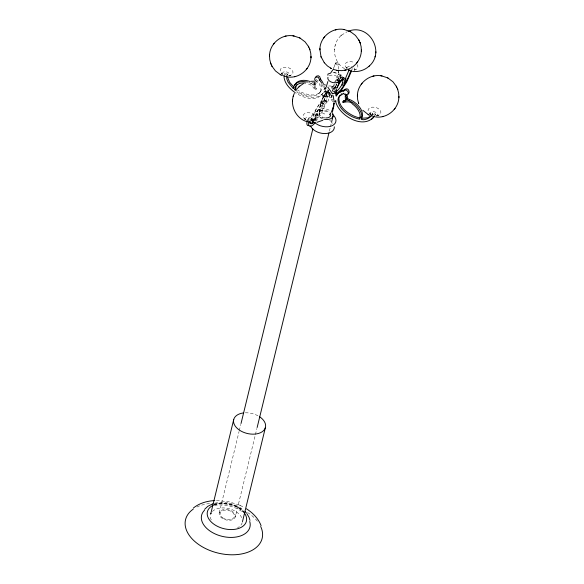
<?xml version="1.0" encoding="UTF-8"?>
<svg xmlns="http://www.w3.org/2000/svg" width="584" height="584" viewBox="0 0 584 584"><rect width="100%" height="100%" fill="white"/><g stroke="black" fill="none" stroke-linecap="round" stroke-linejoin="round"><path stroke-width="0.44" stroke-dasharray="2.92 2.19" d="M341.019 35.631C331.004 44.369 332.778 62.386 344.669 68.715M325.952 87.68L325.711 87.87A26.331 19.615 39.4 0 0 324.332 89.126L323.463 90.184L323.463 89.177M339.501 80.461L337.625 79.636L337.048 81.045M316.156 83.227L315.827 83.724A1.672 1.241 39.4 0 1 315.287 84.001L314.382 83.979L313.498 85.271L315.688 89.834L314.769 89.374L311.688 85.388L306.68 83.293M314.382 83.979L316.564 88.775L315.688 89.834M324.332 89.118L324.339 88.177M334.515 48.742L334.435 49.815M332.741 91.126L332.938 89.505A10.454 2.351 -65.6 0 1 333.99 85.782L334.61 84.118M328.77 90.571L328.23 93.294A42.793 9.621 -65.6 0 1 327.726 95.28C326.952 96.762 326.872 101.156 325.113 101.098A7.344 1.65 -65.6 0 1 325.025 100.55L326.85 101.375A7.344 1.65 -65.6 0 0 326.938 101.93C328.704 101.988 328.777 97.586 329.558 96.112A42.793 9.621 -65.6 0 0 330.055 94.119L330.413 92.564M287.445 75.504L287.635 74.175L285.094 73.022L284.152 74.394M338.479 69.24L339.07 64.036M284.89 74.299L285.094 73.022M327.777 89.71L327.427 91.695A42.793 31.879 39.4 0 1 326.901 93.637C326.799 96.192 323.697 99.689 322.426 95.769A7.344 5.468 39.4 0 1 321.981 94.513C314.958 102.017 302.928 97.616 295.526 92.871M326.412 95.09L326.31 95.769L328.128 96.652A26.331 5.92 -65.6 0 1 329.004 94.396L329.96 92.126M328.244 95.922L328.142 96.601M327.106 91.403L325.697 93.462A4.694 1.058 -65.6 0 0 325.032 95.214L324.806 96.083A2.343 0.526 -65.6 0 0 324.821 96.71L324.879 96.776A3.373 0.759 -65.6 0 0 325.653 96.272C327.617 94.922 324.31 93.513 323.828 95.447A3.373 0.759 -65.6 0 1 323.047 95.951L323.054 95.944A2.343 0.526 -65.6 0 1 322.981 95.25L323.207 94.382A4.694 1.058 -65.6 0 1 323.864 92.63C323.587 89.235 328.828 91.651 326.675 92.111M308.264 120.246L308.6 118.479L310.425 119.311L310.177 120.516M321.631 103.273C325.887 105.682 322.448 102.543 323.93 101.127A1.672 0.372 -65.6 0 0 324.251 100.412L325.135 97.696L323.302 96.864L322.419 99.579A1.672 0.372 -65.6 0 1 322.105 100.295C322.324 104.295 320.441 102.163 318.214 106.142A15.892 3.577 -65.6 0 0 315.309 111.164L311.345 121.224M326.303 95.82L326.31 95.769A26.331 5.92 -65.6 0 1 327.179 93.571L328.529 90.52M331.566 95.068L331.413 97.105L332.15 96.119M328.485 89.761L328.303 90.637A42.793 31.879 39.4 0 1 327.77 92.571L325.178 97.265M330.011 92.863L329.544 96.221L331.413 97.105M337.661 80.322L337.742 79.701M307.25 120.567L308.6 118.479M310.666 120.837L311.9 115.771M219.241 512.869L239.082 431.481M239.301 430.598L240.805 424.407M314.776 120.968L316.937 112.121M235.352 516.876A8.3 5.212 13.7 0 0 224.395 509.496A8.3 5.212 13.7 0 0 222.146 518.249A8.3 5.212 13.7 0 0 235.352 516.876L255.193 435.489M255.412 434.606L256.916 428.415M329.376 131.166L330.245 127.633M330.456 126.743L331.537 122.326M332.398 91.272L333.771 87.198L334.15 88.133A26.331 5.92 -65.6 0 1 334.201 89.264L332.376 88.432A26.331 5.92 -65.6 0 0 332.325 87.301L331.997 86.344L331.099 88.439M313.301 121.457L317.134 111.989A15.892 3.577 -65.6 0 1 320.039 106.974L322.448 103.923L323.456 104.105M352.283 68.547L351.809 70.204M374.57 115.479L375.519 114.106L372.979 112.953L371.928 114.639M375.519 114.106L375.125 115.303M335.333 44.712L335.114 45.45M320.528 104.135L319.375 108.916L319.2 113.011M310.995 120.523L315.272 110.332L320.594 102.09M312.856 121.231L317.097 111.164L322.419 102.923M372.979 112.953L372.227 114.756M332.376 88.432L332.697 87.403M334.201 89.264L334.522 88.228A16.352 3.679 -65.6 0 1 336.099 84.038M333.435 92.016L333.559 91.637M320.857 103.156L322.791 98.455M320.404 104.529L320.981 102.769M325.025 100.55L320.178 111.318L313.791 121.122M326.85 101.375L322.244 111.719L316.243 121.158M335.537 63.181L333.668 68.065M336.004 86.074L336.924 83.76M332.646 87.439A16.352 3.679 -65.6 0 1 336.902 77.672L337.91 75.183M337.829 80.271A16.352 3.679 -65.6 0 1 338.727 78.497L339.107 77.468M314.966 82.519L313.572 84.22L311.418 83.651L312.287 82.592L314.681 82.994M336.873 88.016L335.048 87.191L336.515 84.001M332.924 92.053L333.654 90.936M333.398 68.781L335.647 63.014L337.267 63.751M330.909 94.053L329.588 96.272M335.639 81.694L337.209 79.154A3.373 0.759 -65.6 0 0 338.289 77.387L338.443 77.066A2.343 0.526 -65.6 0 0 338.705 76.446M336.786 83.994L335.048 87.191M322.616 98.791L326.193 93.279L325.332 90.63M320.39 91.571C316.579 98.346 306.965 96.141 301.147 93.528A25.265 18.827 39.4 0 1 297.19 91.396M324.879 94.871L322.441 99.397A65.094 48.494 39.4 0 0 320.974 103.404L319.828 108.617L319.813 111.77L324.989 114.128M323.302 96.864L320.682 102.003L322.507 102.835L325.135 97.696M326.266 95.944L324.755 96.543L323.295 94.703A7.344 5.468 39.4 0 1 322.85 93.455C315.981 100.85 304.162 96.659 296.818 92.09M315.937 120.041L322.412 109.967L326.346 100.587A10.454 2.351 -65.6 0 0 326.989 97.353L326.441 95.134M339.034 79.599L339.435 79.125M287.635 74.175L286.766 75.234L284.226 74.08M313.513 85.045L314.418 85.06A1.672 1.241 39.4 0 0 314.951 84.782L315.827 83.724M319.324 93.265L320.521 91.805M321.66 94.937L322.85 93.455M309.622 120.297L310.425 119.311M313.812 84.059L314.55 82.68L316.185 82.76L314.951 84.782M341.501 35.193L347.458 31.543M340.859 35.777L341.684 35.033M213.671 505.029C223.818 500.977 236.549 504.08 243.805 512.226M213.824 504.941C223.979 501.145 236.571 504.189 243.82 512.27M289.43 75.789L290.649 75.307L288.43 75.752M312.411 121.304L313.63 120.815L312.294 121.165M377.322 115.727L378.541 115.238L375.074 115.661M355.554 69.73L354.218 70.08M214.802 503.211C224.803 500.868 235.899 503.598 243.718 510.234M326.982 87.761L324.835 88.929A26.331 19.615 39.4 0 0 323.463 90.184M216.438 500.503L228.665 501.692L238.79 504.846M332.989 72.401L337.085 73.394M316.564 88.775C313.973 86.892 312.666 82.855 308.724 82.541M333.909 72.292L337.413 73.372M332.8 101.631L331.69 100.229L331.902 95.915A42.793 31.879 39.4 0 1 332.106 94.885M308.834 82.468L311.236 83.556M318.324 81.001L317.849 80.811A3.373 2.518 39.4 0 1 316.053 79.293M240.17 505.452L243.477 507.073M307.075 120.487L306.498 120.224M238.608 504.766L240.389 505.547M336.895 77.635L338.72 78.468M337.18 79.971L339.005 80.804M336.545 79.774L337.683 80.293M332.092 86.388L333.917 87.213M327.478 92.454L325.456 91.557L325.711 87.432C323.996 89.535 325.252 95.177 326.076 95.36M372.11 114.019L374.651 115.172M323.091 95.958L324.916 96.791M325.332 101.353L327.164 102.185M321.631 101.127L323.456 101.952M322.229 102.799L324.062 103.623M321.142 102.893L322.967 103.726M307.388 119.961L308.608 120.516M371.409 114.654L369.468 113.332M345.655 93.447L345.173 93.17M282.474 74.11L282.977 74.424A6.555 4.117 13.7 0 1 282.211 67.759A6.555 4.117 13.7 0 1 292.212 70.248A6.555 4.117 13.7 0 1 288.292 75.759M305.702 119.778L305.213 119.45M332.121 95.659L331.61 94.966M324.609 94.301L325.164 96.521A10.454 2.351 -65.6 0 1 324.522 99.755L320.587 109.142L314.112 119.209A25.265 5.687 -65.6 0 1 312.265 121.253M282.006 73.766L281.203 73.015L282.065 74M346.692 68.007L346.115 67.437L346.969 68.43M304.563 118.902L304.184 118.523L305.045 119.508M332.895 100.039L332.559 99.163M319.266 83.475L320.813 87.899A10.454 7.789 39.4 0 1 320.39 91.571M320.966 84.14L321.682 86.834A10.454 7.789 39.4 0 1 321.266 90.513C317.44 97.272 307.841 95.082 302.016 92.469A25.265 18.827 39.4 0 1 297.672 90.082M336.647 101.39L336.508 100.784M319.141 112.617L319.331 113.931M196.917 507A39.427 24.762 13.7 0 1 210.058 503.466M214.452 503.204A39.427 24.762 13.7 0 1 242.995 509.854M247.594 512.511A39.427 24.762 13.7 0 1 258.172 522.249M214.408 505.437A24.878 15.622 13.7 0 1 243.346 512.635M214.248 504.788A20.068 12.6 13.7 0 1 243.689 512.11M322.558 118.837A8.3 5.212 13.7 0 1 318.046 110.34A8.3 5.212 13.7 0 1 330.858 111.281M332.165 97.148A3.935 2.467 13.7 0 1 325.996 95.09A3.935 2.467 13.7 0 1 330.026 92.411M324.894 117.844A5.84 3.665 13.7 0 1 319.725 111.88A5.84 3.665 13.7 0 1 329.113 112.128M329.267 75.825A5.869 3.686 13.7 0 1 335.479 75.686A5.869 3.686 13.7 0 1 339.326 79.577A3.373 0.759 -65.6 0 0 339.465 79.38M330.821 93.535A5.869 3.686 13.7 0 1 325.551 87.651M328.609 86.023A5.869 3.686 13.7 0 1 335.07 87.79M322.346 84.592A16.352 12.184 39.4 0 1 323.587 89.199M323.886 85.322A16.352 12.184 39.4 0 1 324.456 88.14M282.32 73.737A3.679 2.307 13.7 0 1 286.883 72A3.679 2.307 13.7 0 1 288.934 75.869M313.557 121.414A12.33 7.745 13.7 0 1 314.834 112.194A12.33 7.745 13.7 0 1 329.084 112.391M310.936 120.998A12.33 7.745 13.7 0 1 324.989 118.231M329.639 120.34A12.33 7.745 13.7 0 1 330.931 121.282M332.522 122.837A12.33 7.745 13.7 0 1 332.953 123.392M245.309 412.8A16.337 10.264 13.7 0 1 258.486 416.078M242.243 522.549A16.337 10.264 13.7 0 1 237.557 527.717M211.247 519.906A16.337 10.264 13.7 0 1 210.532 514.657M212.423 511.431A16.337 10.264 13.7 0 1 228.373 508.533A16.337 10.264 13.7 0 1 241.871 518.066M315.937 120.034A25.265 5.687 -65.6 0 1 315.01 121.122M327.244 92.491A16.352 3.679 -65.6 0 1 328.31 95.776M325.412 91.659A16.352 3.679 -65.6 0 1 326.485 94.944M305.425 119.757A3.679 2.307 13.7 0 1 309.228 117.34A3.679 2.307 13.7 0 1 312.17 121.122M305.607 119.72A6.555 4.117 13.7 0 1 305.191 113.267A6.555 4.117 13.7 0 1 314.958 115.464A6.555 4.117 13.7 0 1 312.133 121.187M370.614 114.69A3.679 2.307 13.7 0 1 371.84 111.807A3.679 2.307 13.7 0 1 376.644 113.004A3.679 2.307 13.7 0 1 376.33 116.114M371.285 114.588A6.555 4.117 13.7 0 1 370.095 107.697A6.555 4.117 13.7 0 1 380.308 110.478A6.555 4.117 13.7 0 1 375.278 115.676M334.961 89.425A10.454 2.351 -65.6 0 1 335.815 86.615M354.035 67.926A3.679 2.307 13.7 0 1 354.101 70.036M347.239 67.824A3.679 2.307 13.7 0 1 351.911 66.466M356.963 64.481A6.555 4.117 13.7 0 1 354.065 70.109M351.378 70.065A6.555 4.117 13.7 0 1 350.918 69.985M346.852 68.138A6.555 4.117 13.7 0 1 346.392 62.59A6.555 4.117 13.7 0 1 354.671 62.714M325.741 93.79L326.529 92.958L325.741 93.79M222.73 517.869A7.366 4.628 13.7 0 0 234.447 516.65A7.366 4.628 13.7 0 0 224.723 510.102A7.366 4.628 13.7 0 0 222.73 517.869M336.136 64.495A1.832 1.153 13.7 0 0 339.048 64.189A1.832 1.153 13.7 0 0 336.632 62.561A1.832 1.153 13.7 0 0 336.136 64.495"/><path stroke-width="0.88" d="M338.392 71.35L338.443 72.934M286.642 75.883L286.788 78.855L288.124 82.293L293.19 88.418L294.394 84.935L297.694 82.41L302.395 81.41L307.527 82.045M269.531 55.56C269.633 43.617 281.641 33.704 293.394 35.88M270.757 63.481L269.764 59.67L269.523 55.728M288.292 77.044C299.716 78.446 310.849 68.715 310.98 57.21M310.987 57.042L310.739 53.108L309.746 49.297M310.038 121.603C309.075 124.02 312.659 124.662 312.542 122.385M319.908 49.129C320.01 37.179 332.019 27.265 343.779 29.448M324.332 62.787L320.988 56.641L319.901 49.297M358.649 103.412L357.656 99.601L357.408 95.666M357.415 95.499C357.525 83.549 369.533 73.635 381.286 75.818M349.378 68.773C356.313 65.62 361.153 58.393 361.357 50.779M361.365 50.611L361.124 46.676L360.131 42.858M375.424 116.895C387.068 118.778 398.755 108.938 398.865 97.141M398.872 96.98L398.631 93.038L397.638 89.228M283.992 75.694C283.955 82.913 289.562 88.695 295.103 92.593M269.501 56.312L269.553 54.962M294.314 93.374C289.211 103.981 295.205 118.078 306.549 121.545M310.958 57.809L311.002 56.458M319.886 49.881L319.93 48.53M357.393 96.243L357.437 94.9M361.335 51.377L361.387 50.027M369.307 65.992C385.36 52.064 369.219 23.083 348.363 31.207M398.843 97.74L398.894 96.397M292.584 99.828L292.504 100.901M333.88 103.959L333.96 102.886L333.281 107.259L331.508 111.734M375.811 52.881L375.892 51.808M334.084 103.003L333.712 106.281M312.126 122.589L313.039 123.005L313.082 122.567M327.901 81.526L326.237 86.863M332.508 111.675L333.544 107.295M309.754 123.012L310.542 122.348M333.479 107.712L333.778 105.879M307.133 121.143C306.724 122.603 306.396 126.451 308.951 125.538M309.016 121.691C306.848 128.83 312.922 126.443 315.207 122.457M210.751 513.774L233.724 419.531M241.024 423.517L312.834 128.933M257.135 427.532L328.945 132.94M331.537 122.326L333.048 116.128M242.462 521.665L265.435 427.422M343.1 82.563L343.042 83.22M293.402 95.791L293.19 96.535M333.07 107.996L333.281 107.259M374.994 56.911L375.205 56.174M337.932 82.293L339.151 82.848L336.873 88.016L339.64 82.986L341.969 80.263A15.892 3.577 -65.6 0 1 343.845 79.453L344.691 81.344L343.764 85.585A25.265 5.687 -65.6 0 1 340.479 90.148L336.464 93.827M344.297 83.789C347.589 80.147 344.224 74.248 340.384 81.052M344.75 83.994L348.414 77.117L350.78 71.058M348.947 70.226L345.122 79.263M351.583 70.905L346.779 81.833L340.151 92.068M335.851 92.214L338.647 89.323A25.265 5.687 -65.6 0 0 341.932 84.76L342.837 81.03L342.582 79.044M315.688 77.446L315.856 77.037A4.694 3.497 39.4 0 1 316.886 76.008L318.433 75.767L319.703 76.745L320.543 79.037L319.674 80.096L318.309 77.205L316.017 77.073A4.694 3.497 39.4 0 0 314.988 78.103L314.732 78.92A2.343 1.745 39.4 0 0 315.002 80.059L315.185 80.358A3.373 2.518 39.4 0 0 316.973 81.87L317.455 82.067M294.38 85.556C296.818 79.716 304.717 79.46 309.856 81.453M374.256 116.369C363.416 130.341 337.99 115.121 335.457 100.638A7.344 5.468 39.4 0 1 334.552 101.28L333.785 101.587M340.195 78.052L340.268 77.891A2.343 0.526 -65.6 0 0 340.727 76.686L340.91 75.876A4.694 1.058 -65.6 0 0 340.903 74.934L340.392 74.942L339.596 76.314M334.289 91.016L335.618 93.834A26.331 19.615 39.4 0 1 336.172 95.966L336.61 95.155M336.172 95.966L337.253 94.491M346.29 97.754A1.672 1.241 39.4 0 0 346.531 98.2L347.261 98.922C336.676 106.77 348.714 98.112 352.634 104.178A15.892 11.841 39.4 0 1 357.131 108.558C359.233 111.405 361.489 115.683 359.248 119.041A25.265 18.827 39.4 0 1 352.568 116.895C345.786 113.61 338.129 107.821 338.026 99.587A10.454 7.789 39.4 0 1 339.297 96.302L343.939 93.206M360.438 117.515L360.7 116.983M345.859 79.271L346.078 78.833M371.679 115.238C370.46 118.552 358.999 122.888 361.795 116.311C361.73 114.07 360.875 111.931 359.766 110.018C357.262 105.85 353.437 102.39 348.867 100.652M361.175 119.311C365.927 111.493 356.773 102.361 349.743 99.594M332.968 69.671L330.529 73.197L328.23 73.934A1.285 0.956 39.4 0 0 327.901 74.278L327.887 75.321M330.821 112.902L330.128 113.953M374.556 116.398L371.65 119.158M338.384 74.343L339.078 74.11A4.694 1.058 -65.6 0 1 339.129 74.453M329.427 114.873L329.997 114.128M273.334 44.369L274.21 43.223M323.719 37.931L324.587 36.792M306.301 69.547L307.169 68.408M356.678 63.116L357.554 61.97M361.226 84.3L362.095 83.162M394.185 109.485L395.061 108.339M293.19 88.418L293.577 87.958M296.402 90.885A25.265 18.827 39.4 0 1 294.854 89.79L295.73 88.717L296 86.184L297.11 84.439M345.253 95.973L346.129 94.907C348.626 95.761 346.319 99.331 349.553 99.528L348.684 100.587C345.443 100.39 347.757 96.82 345.253 95.973L345.348 98.601A1.672 1.241 39.4 0 0 345.662 99.265L346.392 99.988M342.545 102.039L343.414 100.981L346.692 99.587M359.248 119.041L360.058 118.048M204.604 509.343L207.824 506.313L212.919 503.751M340.457 94.893L340.165 95.236A10.454 7.789 39.4 0 0 338.888 98.521C339.005 106.763 346.655 112.537 353.437 115.836A25.265 18.827 39.4 0 0 360.116 117.983M297.336 88.564L299.088 86.717M371.84 115.311L367.986 117.785L362.051 118.253M340.202 78.307L342.363 76.971L343.567 77.964M299.577 86.279L303.381 83.636M339.07 80.621L340.289 81.176L339.428 82.037L339.559 80.49L339.005 80.804L338.757 82.745A1.672 0.372 -65.6 0 0 338.844 82.965L339.151 82.848M352.561 71.401C358.364 72.153 364.438 70.306 368.818 66.43M298.928 86.863L299.753 86.118M368.643 66.591L369.468 65.846M193.282 508.095C199.283 503.16 207.094 500.97 214.744 500.561M341.509 93.951L341.925 93.674M322.886 120.26L316.981 122.304M345.94 100.974L344.648 101.339M337.494 70.46L341.947 70.657L346.801 69.759M347.984 93.805L348.254 93.717A2.343 1.745 39.4 0 0 348.976 93.024L349.13 92.162A4.694 3.497 39.4 0 0 348.757 90.498C347.933 87.746 344.494 88.724 343.633 90.987L345.991 89.79L347.889 91.557A4.694 3.497 39.4 0 1 348.254 93.221L348.101 94.082A2.343 1.745 39.4 0 1 347.385 94.776L347.108 94.863A3.373 2.518 39.4 0 1 345.013 94.615L343.553 93.666M284.809 36.361L285.393 36.223M285.554 36.186L286.123 36.047M335.194 29.93L335.778 29.791M335.939 29.747L336.501 29.616M294.38 76.723L294.949 76.592M295.11 76.548L295.694 76.409M344.764 70.292L345.334 70.153M345.494 70.117L346.078 69.978M372.702 76.292L373.286 76.161M373.446 76.117L374.016 75.986M382.272 116.654L382.841 116.523M383.002 116.486L383.586 116.347M310.681 81.307L314.623 81.198M344.363 101.368L343.414 100.981M344.115 29.507L350.035 31.456M293.73 35.938L299.65 37.894M381.622 75.876L387.542 77.825M333.515 69.445L337.158 70.401M343.348 29.383L344.516 29.565M292.971 35.814L294.132 36.004M380.863 75.752L382.024 75.935M336.756 70.335L337.917 70.525M282.43 75.606L280.853 74.883M341.932 84.753L343.764 85.585M310.491 122.677L312.316 123.509M368.745 114.814L369.614 115.238M350.546 31.726L355.459 35.434L358.883 40.092M388.053 78.095L392.974 81.804L396.397 86.461M300.161 38.164L305.082 41.873L308.505 46.53M330.581 68.102L331.413 68.54L327.471 65.999L324.208 62.634M362.803 110.296L368.234 114.544M272.005 66.248L275.429 70.905L280.342 74.613M349.86 31.368L350.692 31.806M387.367 77.738L388.199 78.176M299.475 37.799L300.307 38.237M368.088 114.471L368.92 114.909M280.196 74.533L281.028 74.971M246.39 508.766C252.77 512.803 258.405 518.49 261.077 525.673M324.573 84.512L325.39 85.074M294.066 87.359L289.518 82.132L287.518 76.993M327.828 87.14L332.033 93.111M245.149 511.584L246.397 512.986M246.952 513.708L249.018 517.271L249.981 520.366M335.537 90.432L336.493 92.768A26.331 19.615 39.4 0 1 337.041 94.9M396.587 86.834L397.784 89.637M359.08 40.471L360.277 43.267M308.702 46.902L309.9 49.698M270.611 63.072L271.808 65.868M396.244 86.176L396.755 87.147M358.737 39.807L359.248 40.778M308.352 46.245L308.863 47.209M271.64 65.561L272.151 66.532M358.503 103.01L358.773 103.733M320.988 56.641L321.404 57.743M397.375 88.534L397.514 88.914M359.868 42.165L360.007 42.544M309.483 48.596L309.629 48.976M270.881 63.795L271.02 64.174M332.851 95.126L333.143 96.046M333.442 97.185L333.931 100.419M346.129 94.907L346.224 95.856M294.862 89.783C294.27 86.14 297.884 83.497 301.147 83.11A15.892 11.841 39.4 0 1 305.52 83.081M260.683 526.469A39.427 24.762 13.7 0 1 217.248 552.865A39.427 24.762 13.7 0 1 193.224 509.146M249.74 521.49A24.878 15.622 13.7 0 1 221.883 536.28A24.878 15.622 13.7 0 1 204.509 510.234M244.382 513.007A20.068 12.6 13.7 0 1 237.695 528.739A20.068 12.6 13.7 0 1 211.496 522.22A20.068 12.6 13.7 0 1 213.204 505.248M331.924 112.332A8.3 5.212 13.7 0 1 331.778 118.048A8.3 5.212 13.7 0 1 323.697 119.172M339.26 80.366A5.869 3.686 13.7 0 1 332.449 82.468A5.869 3.686 13.7 0 1 327.945 77.278M336.034 88.79A5.869 3.686 13.7 0 1 332.055 93.637M333.281 96.302A3.935 2.467 13.7 0 1 333.172 96.448M330.719 114.749A5.84 3.665 13.7 0 1 325.711 117.931M296.884 89.556A25.265 18.827 39.4 0 1 295.73 88.724M319.601 80.139A16.352 12.184 39.4 0 1 321.674 83.213M320.47 79.081A16.352 12.184 39.4 0 1 323.543 84.33M287.138 76.519A3.679 2.307 13.7 0 1 283.714 75.665M332.573 114.53A12.33 7.745 13.7 0 1 331.975 125.779A12.33 7.745 13.7 0 1 314.572 122.472M334.318 126.816A12.33 7.745 13.7 0 1 324.171 133.553A12.33 7.745 13.7 0 1 310.535 125.91M259.413 416.647A16.337 10.264 13.7 0 1 260.464 432.722A16.337 10.264 13.7 0 1 236.126 427.247A16.337 10.264 13.7 0 1 243.148 412.983M210.758 513.957A16.337 10.264 13.7 0 1 211.058 513.285M313.732 122.421A25.265 5.687 -65.6 0 1 313.039 123.012M310.359 121.998A3.679 2.307 13.7 0 1 306.695 121.173M337.377 94.009A16.352 12.184 39.4 0 1 344.538 90.016M336.501 95.075A16.352 12.184 39.4 0 1 343.669 91.082M373.497 116.355A3.679 2.307 13.7 0 1 371.22 115.318M351.794 70.956A3.679 2.307 13.7 0 1 347.765 69.35M349.13 69.46A6.555 4.117 13.7 0 1 347.911 68.868"/></g></svg>
